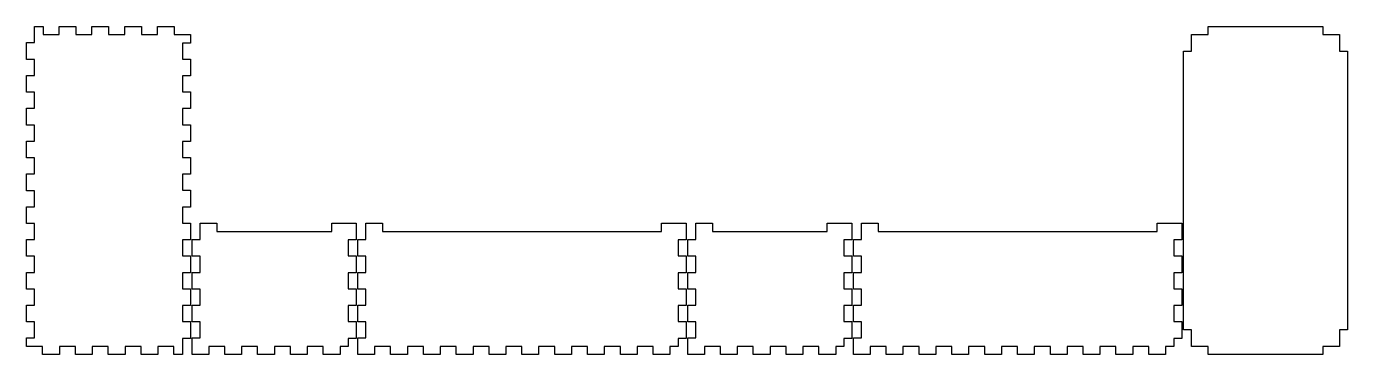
# Model space of a CAD drawing. Header units: millimetres. Extents: x 0 to 805, y 0 to 200.
import ezdxf

# ---------------------------------------------------------------- set-up
doc = ezdxf.new("R2010")
doc.units = ezdxf.units.MM
doc.layers.add('default', color=7, linetype='Continuous')

msp = doc.modelspace()

# ---------------------------------------------------------------- linework, layer by layer
at = {"layer": 'default'}
for points in [[(95.1, 189.89), (95.1, 180.11), (100, 180.11), (100, 169.89), (95.1, 169.89), (95.1, 160.11), (100, 160.11), (100, 149.89), (95.1, 149.89), (95.1, 140.11), (100, 140.11), (100, 129.89), (95.1, 129.89), (95.1, 120.11), (100, 120.11), (100, 109.89), (95.1, 109.89), (95.1, 100.11), (100, 100.11), (100, 89.89), (95.1, 89.89), (95.1, 80.11), (100, 80.11), (100, 69.89), (95.1, 69.89), (95.1, 60.11), (100, 60.11), (100, 49.89), (95.1, 49.89), (95.1, 40.11), (100, 40.11), (100, 29.89), (95.1, 29.89), (95.1, 20.11), (100, 20.11), (100, 9.89), (95.1, 9.89), (95.1, 0), (89.89, 0), (89.89, 4.9), (80.11, 4.9), (80.11, 0), (69.89, 0), (69.89, 4.9), (60.11, 4.9), (60.11, 0), (49.89, 0), (49.89, 4.9), (40.11, 4.9), (40.11, 0), (29.89, 0), (29.89, 4.9), (20.11, 4.9), (20.11, 0), (9.89, 0), (9.89, 4.9), (0, 4.9), (0, 10.11), (4.9, 10.11), (4.9, 19.89), (0, 19.89), (0, 30.11), (4.9, 30.11), (4.9, 39.89), (0, 39.89), (0, 50.11), (4.9, 50.11), (4.9, 59.89), (0, 59.89), (0, 70.11), (4.9, 70.11), (4.9, 79.89), (0, 79.89), (0, 90.11), (4.9, 90.11), (4.9, 99.89), (0, 99.89), (0, 110.11), (4.9, 110.11), (4.9, 119.89), (0, 119.89), (0, 130.11), (4.9, 130.11), (4.9, 139.89), (0, 139.89), (0, 150.11), (4.9, 150.11), (4.9, 159.89), (0, 159.89), (0, 170.11), (4.9, 170.11), (4.9, 179.89), (0, 179.89), (0, 190.11), (4.9, 190.11), (4.9, 200), (10.11, 200), (10.11, 195.1), (19.89, 195.1), (19.89, 200), (30.11, 200), (30.11, 195.1), (39.89, 195.1), (39.89, 200), (50.11, 200), (50.11, 195.1), (59.89, 195.1), (59.89, 200), (70.11, 200), (70.11, 195.1), (79.89, 195.1), (79.89, 200), (90.11, 200), (90.11, 195.1), (100, 195.1), (100, 189.89), (95.1, 189.89)], [(800.1, 4.9), (790, 4.9), (790, 0), (720, 0), (720, 4.9), (709.9, 4.9), (709.9, 15), (705, 15), (705, 185), (709.9, 185), (709.9, 195.1), (720, 195.1), (720, 200), (790, 200), (790, 195.1), (800.1, 195.1), (800.1, 185), (805, 185), (805, 15), (800.1, 15), (800.1, 4.9)], [(201, 69.89), (196.1, 69.89), (196.1, 60.11), (201, 60.11), (201, 49.89), (196.1, 49.89), (196.1, 40.11), (201, 40.11), (201, 29.89), (196.1, 29.89), (196.1, 20.11), (201, 20.11), (201, 9.89), (196.1, 9.89), (196.1, 4.9), (191.11, 4.9), (191.11, 0), (180.89, 0), (180.89, 4.9), (171.11, 4.9), (171.11, 0), (160.89, 0), (160.89, 4.9), (151.11, 4.9), (151.11, 0), (140.89, 0), (140.89, 4.9), (131.11, 4.9), (131.11, 0), (120.89, 0), (120.89, 4.9), (111.11, 4.9), (111.11, 0), (101, 0), (101, 10.11), (105.9, 10.11), (105.9, 19.89), (101, 19.89), (101, 30.11), (105.9, 30.11), (105.9, 39.89), (101, 39.89), (101, 50.11), (105.9, 50.11), (105.9, 59.89), (101, 59.89), (101, 70.11), (105.9, 70.11), (105.9, 80), (116, 80), (116, 75.1), (186, 75.1), (186, 80), (201, 80), (201, 69.89)], [(402, 69.89), (397.1, 69.89), (397.1, 60.11), (402, 60.11), (402, 49.89), (397.1, 49.89), (397.1, 40.11), (402, 40.11), (402, 29.89), (397.1, 29.89), (397.1, 20.11), (402, 20.11), (402, 9.89), (397.1, 9.89), (397.1, 4.9), (392.11, 4.9), (392.11, 0), (381.89, 0), (381.89, 4.9), (372.11, 4.9), (372.11, 0), (361.89, 0), (361.89, 4.9), (352.11, 4.9), (352.11, 0), (341.89, 0), (341.89, 4.9), (332.11, 4.9), (332.11, 0), (321.89, 0), (321.89, 4.9), (312.11, 4.9), (312.11, 0), (301.89, 0), (301.89, 4.9), (292.11, 4.9), (292.11, 0), (281.89, 0), (281.89, 4.9), (272.11, 4.9), (272.11, 0), (261.89, 0), (261.89, 4.9), (252.11, 4.9), (252.11, 0), (241.89, 0), (241.89, 4.9), (232.11, 4.9), (232.11, 0), (221.89, 0), (221.89, 4.9), (212.11, 4.9), (212.11, 0), (202, 0), (202, 10.11), (206.9, 10.11), (206.9, 19.89), (202, 19.89), (202, 30.11), (206.9, 30.11), (206.9, 39.89), (202, 39.89), (202, 50.11), (206.9, 50.11), (206.9, 59.89), (202, 59.89), (202, 70.11), (206.9, 70.11), (206.9, 80), (217, 80), (217, 75.1), (387, 75.1), (387, 80), (402, 80), (402, 69.89)], [(503, 69.89), (498.1, 69.89), (498.1, 60.11), (503, 60.11), (503, 49.89), (498.1, 49.89), (498.1, 40.11), (503, 40.11), (503, 29.89), (498.1, 29.89), (498.1, 20.11), (503, 20.11), (503, 9.89), (498.1, 9.89), (498.1, 4.9), (493.11, 4.9), (493.11, 0), (482.89, 0), (482.89, 4.9), (473.11, 4.9), (473.11, 0), (462.89, 0), (462.89, 4.9), (453.11, 4.9), (453.11, 0), (442.89, 0), (442.89, 4.9), (433.11, 4.9), (433.11, 0), (422.89, 0), (422.89, 4.9), (413.11, 4.9), (413.11, 0), (403, 0), (403, 10.11), (407.9, 10.11), (407.9, 19.89), (403, 19.89), (403, 30.11), (407.9, 30.11), (407.9, 39.89), (403, 39.89), (403, 50.11), (407.9, 50.11), (407.9, 59.89), (403, 59.89), (403, 70.11), (407.9, 70.11), (407.9, 80), (418, 80), (418, 75.1), (488, 75.1), (488, 80), (503, 80), (503, 69.89)], [(704, 69.89), (699.1, 69.89), (699.1, 60.11), (704, 60.11), (704, 49.89), (699.1, 49.89), (699.1, 40.11), (704, 40.11), (704, 29.89), (699.1, 29.89), (699.1, 20.11), (704, 20.11), (704, 9.89), (699.1, 9.89), (699.1, 4.9), (694.11, 4.9), (694.11, 0), (683.89, 0), (683.89, 4.9), (674.11, 4.9), (674.11, 0), (663.89, 0), (663.89, 4.9), (654.11, 4.9), (654.11, 0), (643.89, 0), (643.89, 4.9), (634.11, 4.9), (634.11, 0), (623.89, 0), (623.89, 4.9), (614.11, 4.9), (614.11, 0), (603.89, 0), (603.89, 4.9), (594.11, 4.9), (594.11, 0), (583.89, 0), (583.89, 4.9), (574.11, 4.9), (574.11, 0), (563.89, 0), (563.89, 4.9), (554.11, 4.9), (554.11, 0), (543.89, 0), (543.89, 4.9), (534.11, 4.9), (534.11, 0), (523.89, 0), (523.89, 4.9), (514.11, 4.9), (514.11, 0), (504, 0), (504, 10.11), (508.9, 10.11), (508.9, 19.89), (504, 19.89), (504, 30.11), (508.9, 30.11), (508.9, 39.89), (504, 39.89), (504, 50.11), (508.9, 50.11), (508.9, 59.89), (504, 59.89), (504, 70.11), (508.9, 70.11), (508.9, 80), (519, 80), (519, 75.1), (689, 75.1), (689, 80), (704, 80), (704, 69.89)]]:
    msp.add_lwpolyline(points, dxfattribs=at)

doc.saveas('drawing.dxf')
